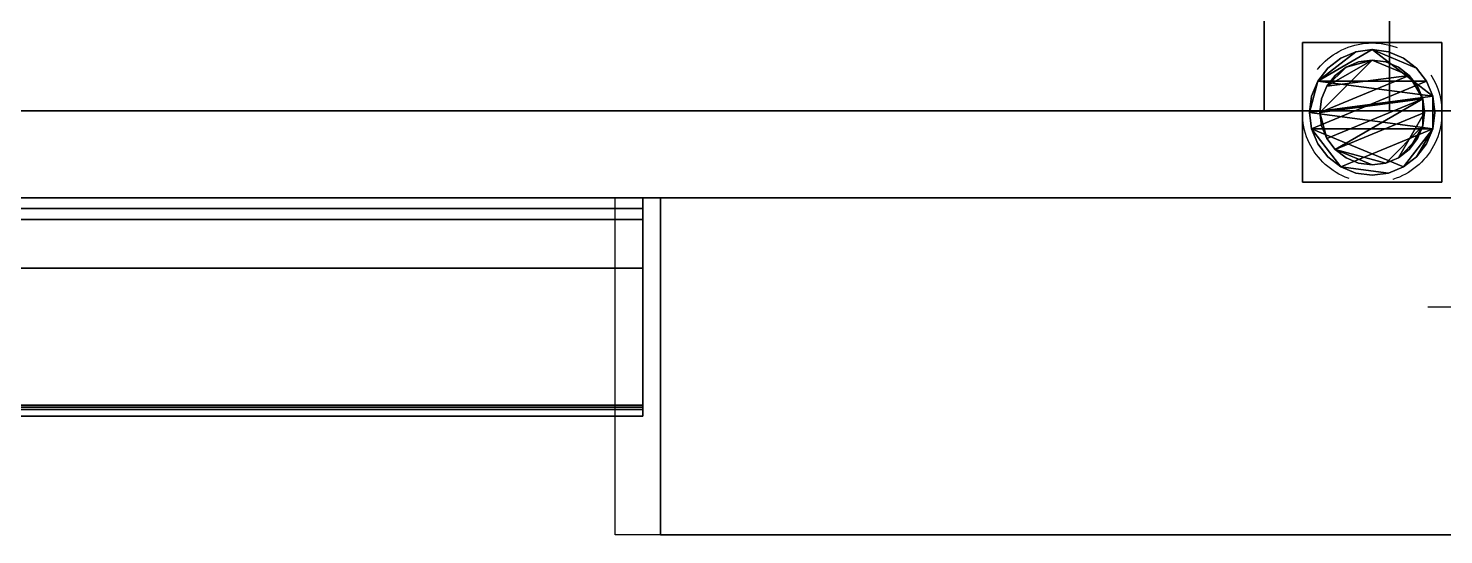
# Model space of a CAD drawing. Header units: millimetres. Extents: x -75 to 3610, y -1375 to 0.
# Drawn here: x 1448.8 to 1854.5, y -879 to -733.9 of the extents above; entities that cross this region are included whole.
import ezdxf

# ---------------------------------------------------------------- set-up
doc = ezdxf.new("R2010")
doc.units = ezdxf.units.MM
doc.linetypes.add('NASCOSTA', pattern=[0.381, 0.254, -0.127])
for name, color, linetype in [('IQ_200_2D', 1, 'Continuous'), ('IQ_200_3D', 1, 'Continuous'), ('IQ_204_2D', 7, 'Continuous'), ('IQ_204_3D', 7, 'Continuous')]:
    doc.layers.add(name, color=color, linetype=linetype)
doc.layers.add('IQ_INS_3D', color=3, linetype='Continuous', lineweight=25, plot=False)

msp = doc.modelspace()

# ---------------------------------------------------------------- linework, layer by layer
at = {"layer": 'IQ_200_2D'}
msp.add_lwpolyline([(80, -50), (3310, -50), (3310, -845), (2103, -845), (2103, -879), (1617, -879), (1617, -845), (80, -845), (80, -50)], dxfattribs=at)
at = {"layer": 'IQ_200_3D'}
for points in [[(3305, -50, 1785), (970, -50, 1785), (970, -782.5, 1785), (3305, -782.5, 1785)], [(3305, -757.5, 1443), (85, -757.5, 1443), (85, -117.5, 1443), (3305, -117.5, 1443)], [(3305, -117.5, 708), (85, -117.5, 708), (85, -757.5, 708), (3305, -757.5, 708)], [(3305, -782.5, 150), (85, -782.5, 150), (85, -117.5, 150), (3305, -117.5, 150)], [(3305, -757.5, 708), (85, -757.5, 708), (85, -757.5, 1443), (3305, -757.5, 1443)], [(3305, -782.5, 1785), (85, -782.5, 1785), (85, -782.5, 150), (3305, -782.5, 150)], [(1625, -782.5, 758.13), (975, -782.5, 758.13), (975, -841.85, 774.03), (1625, -841.85, 774.03)], [(1625, -842.5, 188), (975, -842.5, 188), (975, -782.5, 188), (1625, -782.5, 188)], [(1630, -782.5, 1785), (1630, -782.5, 150), (1630, -879, 150), (1630, -879, 1785)], [(2090, -879, 150), (1630, -879, 150), (1630, -782.5, 150), (2090, -782.5, 150)], [(1630, -782.5, 1785), (1630, -879, 1785), (2090, -879, 1785), (2090, -782.5, 1785)], [(1625, -785.5, 1493), (975, -785.5, 1493), (975, -802.58, 1493), (1625, -802.58, 1493)], [(1625, -785.5, 763.62), (975, -785.5, 763.62), (975, -785.5, 1493), (1625, -785.5, 1493)], [(1625, -843.15, 775.81), (975, -843.15, 775.81), (975, -788.65, 761.21), (1625, -788.65, 761.21)], [(1625, -802.58, 1493), (975, -802.58, 1493), (975, -845, 1463.41), (1625, -845, 1463.41)], [(1625, -845, 771.62), (975, -845, 771.62), (975, -845, 190.5), (1625, -845, 190.5)], [(1625, -845, 1463.41), (975, -845, 1463.41), (975, -845, 778.22), (1625, -845, 778.22)], [(1630, -879, 1785), (1630, -879, 150), (2090, -879, 150), (2090, -879, 1785)]]:
    msp.add_3dface(points, dxfattribs=at)
for points, invisible_edges in [([(1625, -842.5, 188), (1625, -782.5, 188), (1625, -845, 190.5), (1625, -844.91, 189.85)], 10), ([(1625, -782.5, 188), (1625, -782.5, 758.13), (1625, -845, 190.5)], 14), ([(1625, -782.5, 758.13), (1625, -841.85, 774.03), (1625, -845, 771.62), (1625, -845, 190.5)], 10), ([(1625, -785.57, 763.05), (975, -785.57, 763.05), (975, -785.5, 763.62), (1625, -785.5, 763.62)], 1), ([(1625, -785.76, 762.52), (975, -785.76, 762.52), (975, -785.57, 763.05), (1625, -785.57, 763.05)], 5), ([(1625, -786.07, 762.04), (975, -786.07, 762.04), (975, -785.76, 762.52), (1625, -785.76, 762.52)], 5), ([(975, -786.07, 762.04), (1625, -786.07, 762.04), (1625, -786.48, 761.64), (975, -786.48, 761.64)], 5), ([(1625, -786.97, 761.34), (975, -786.97, 761.34), (975, -786.48, 761.64), (1625, -786.48, 761.64)], 5), ([(1625, -787.51, 761.17), (975, -787.51, 761.17), (975, -786.97, 761.34), (1625, -786.97, 761.34)], 5), ([(1625, -785.5, 1493), (1625, -802.58, 1493), (1625, -845, 1463.41), (1625, -785.5, 763.62)], 4), ([(1625, -785.5, 763.62), (1625, -788.08, 761.12), (1625, -786.48, 761.64), (1625, -785.57, 763.05)], 7), ([(1625, -785.5, 763.62), (1625, -845, 1463.41), (1625, -845, 778.22), (1625, -843.15, 775.81)], 13), ([(1625, -788.65, 761.21), (1625, -788.08, 761.12), (1625, -785.5, 763.62), (1625, -843.15, 775.81)], 6), ([(1625, -785.76, 762.52), (1625, -785.57, 763.05), (1625, -786.48, 761.64), (1625, -786.07, 762.04)], 2), ([(1625, -786.97, 761.34), (1625, -786.48, 761.64), (1625, -788.08, 761.12), (1625, -787.51, 761.17)], 2), ([(1625, -788.08, 761.12), (975, -788.08, 761.12), (975, -787.51, 761.17), (1625, -787.51, 761.17)], 5), ([(1625, -788.65, 761.21), (975, -788.65, 761.21), (975, -788.08, 761.12), (1625, -788.08, 761.12)], 4), ([(1625, -841.85, 774.03), (975, -841.85, 774.03), (975, -842.5, 774.12), (1625, -842.5, 774.12)], 4), ([(1625, -843.15, 188.09), (975, -843.15, 188.09), (975, -842.5, 188), (1625, -842.5, 188)], 1), ([(1625, -842.5, 774.12), (975, -842.5, 774.12), (975, -843.15, 774.03), (1625, -843.15, 774.03)], 5), ([(1625, -843.75, 188.33), (975, -843.75, 188.33), (975, -843.15, 188.09), (1625, -843.15, 188.09)], 5), ([(1625, -843.15, 774.03), (975, -843.15, 774.03), (975, -843.75, 773.79), (1625, -843.75, 773.79)], 5), ([(1625, -843.75, 776.06), (975, -843.75, 776.06), (975, -843.15, 775.81), (1625, -843.15, 775.81)], 1), ([(975, -843.75, 188.33), (1625, -843.75, 188.33), (1625, -844.27, 188.73), (975, -844.27, 188.73)], 5), ([(1625, -843.75, 773.79), (975, -843.75, 773.79), (975, -844.27, 773.39), (1625, -844.27, 773.39)], 5), ([(1625, -844.27, 776.46), (975, -844.27, 776.46), (975, -843.75, 776.06), (1625, -843.75, 776.06)], 5), ([(1625, -841.85, 774.03), (1625, -842.5, 774.12), (1625, -843.15, 774.03), (1625, -843.75, 773.79)], 8), ([(1625, -843.75, 773.79), (1625, -844.27, 773.39), (1625, -845, 771.62), (1625, -841.85, 774.03)], 14), ([(1625, -842.5, 188), (1625, -844.91, 189.85), (1625, -844.67, 189.25), (1625, -844.27, 188.73)], 9), ([(1625, -843.15, 188.09), (1625, -842.5, 188), (1625, -844.27, 188.73), (1625, -843.75, 188.33)], 2), ([(1625, -845, 778.22), (1625, -843.75, 776.06), (1625, -843.15, 775.81)], 13), ([(1625, -843.75, 776.06), (1625, -845, 778.22), (1625, -844.91, 777.58), (1625, -844.27, 776.46)], 5), ([(1625, -844.67, 189.25), (975, -844.67, 189.25), (975, -844.27, 188.73), (1625, -844.27, 188.73)], 5), ([(1625, -844.27, 773.39), (975, -844.27, 773.39), (975, -844.67, 772.87), (1625, -844.67, 772.87)], 5), ([(1625, -844.67, 776.97), (975, -844.67, 776.97), (975, -844.27, 776.46), (1625, -844.27, 776.46)], 5), ([(1625, -844.91, 189.85), (975, -844.91, 189.85), (975, -844.67, 189.25), (1625, -844.67, 189.25)], 5), ([(1625, -844.67, 772.87), (975, -844.67, 772.87), (975, -844.91, 772.27), (1625, -844.91, 772.27)], 5), ([(1625, -844.91, 777.58), (975, -844.91, 777.58), (975, -844.67, 776.97), (1625, -844.67, 776.97)], 5), ([(1625, -845, 190.5), (975, -845, 190.5), (975, -844.91, 189.85), (1625, -844.91, 189.85)], 4), ([(1625, -844.91, 772.27), (975, -844.91, 772.27), (975, -845, 771.62), (1625, -845, 771.62)], 1), ([(1625, -845, 778.22), (975, -845, 778.22), (975, -844.91, 777.58), (1625, -844.91, 777.58)], 4), ([(1625, -844.67, 772.87), (1625, -844.91, 772.27), (1625, -845, 771.62), (1625, -844.27, 773.39)], 4), ([(1625, -844.67, 776.97), (1625, -844.27, 776.46), (1625, -844.91, 777.58)], 2)]:
    msp.add_3dface(points, dxfattribs=dict(at, invisible_edges=invisible_edges))
at = {"layer": 'IQ_204_2D'}
for p, q in [((80, -782.5), (3310, -782.5)), ((1617, -845), (1617, -782.5)), ((1617, -782.5), (2103, -782.5))]:
    msp.add_line(p, q, dxfattribs=at)
at = {"layer": 'IQ_INS_3D'}
msp.add_line((1849.96, -813.75), (1870.03, -813.75), dxfattribs=at)
at = {"layer": 'IQ_INS_3D', "linetype": 'NASCOSTA', "ltscale": 100}
msp.add_circle((1834, -758.08), 20, dxfattribs=at)

# ---------------------------------------------------------------- meshes
at = {"layer": 'IQ_204_3D'}
mesh = msp.add_polyface(dxfattribs=at)
corners = [(1803, -757.5, 956.99), (1803, -709.44, 929.24), (1803, -709.44, 927.94), (1803, -711.74, 928.38), (1803, -714.08, 928.27), (1803, -716.33, 927.62), (1803, -718.36, 926.46), (1803, -720.07, 924.87), (1803, -721.37, 922.92), (1803, -722.17, 920.72), (1803, -722.44, 918.4), (1803, -722.17, 916.08), (1803, -721.37, 913.88), (1803, -720.07, 911.93), (1803, -718.36, 910.34), (1803, -716.33, 909.18), (1803, -714.08, 908.53), (1803, -711.74, 908.42), (1803, -709.44, 908.86), (1803, -709.44, 907.55), (1803, -757.5, 879.81), (1803, -137.5, 956.99), (1803, -117.5, 956.99), (1803, -117.5, 879.81), (1803, -137.5, 879.81), (1803, -185.56, 907.55), (1803, -185.56, 908.86), (1803, -183.26, 908.42), (1803, -180.92, 908.53), (1803, -178.67, 909.18), (1803, -176.64, 910.34), (1803, -174.93, 911.93), (1803, -173.63, 913.88), (1803, -172.83, 916.08), (1803, -172.56, 918.4), (1803, -172.83, 920.72), (1803, -173.63, 922.92), (1803, -174.93, 924.87), (1803, -176.64, 926.46), (1803, -178.67, 927.62), (1803, -180.92, 928.27), (1803, -183.26, 928.38), (1803, -185.56, 927.94), (1803, -185.56, 929.24)]
mesh.append_faces([[corners[k] for k in face] for face in [(3, 1, 2), (43, 41, 42), (24, 21, 22, 23)]], dxfattribs={"vtx0": -1})
mesh.append_faces([[corners[k] for k in face] for face in [(7, 0, 6), (9, 0, 8), (39, 21, 38), (32, 24, 31), (31, 24, 30)]], dxfattribs={"vtx0": -1, "vtx1": -1})
mesh.append_faces([[corners[k] for k in face] for face in [(0, 7, 8), (4, 0, 1, 3), (20, 11, 12), (25, 27, 28, 24), (24, 33, 34)]], dxfattribs={"vtx0": -1, "vtx2": -1})
mesh.append_faces([[corners[k] for k in face] for face in [(26, 27, 25)]], dxfattribs={"vtx1": -1})
mesh.append_faces([[corners[k] for k in face] for face in [(5, 6, 0), (4, 5, 0), (9, 10, 0), (13, 14, 20), (12, 13, 20), (15, 16, 20), (14, 15, 20), (39, 40, 21), (37, 38, 21), (36, 37, 21), (32, 33, 24), (35, 36, 21), (29, 30, 24), (28, 29, 24)]], dxfattribs={"vtx1": -1, "vtx2": -1})
mesh.append_faces([[corners[k] for k in face] for face in [(34, 35, 21, 24)]], dxfattribs={"vtx1": -1, "vtx2": -1, "vtx3": -1})
mesh.append_faces([[corners[k] for k in face] for face in [(10, 11, 20, 0), (16, 17, 19, 20), (40, 41, 43, 21)]], dxfattribs={"vtx1": -1, "vtx3": -1})
mesh.append_faces([[corners[k] for k in face] for face in [(17, 18, 19)]], dxfattribs={"vtx2": -1})
mesh = msp.add_polyface(dxfattribs=at)
corners = [(1839, -757.5, 956.99), (1839, -757.5, 879.81), (1839, -709.44, 907.55), (1839, -709.44, 908.86), (1839, -707.15, 909.92), (1839, -705.2, 911.51), (1839, -703.7, 913.55), (1839, -702.76, 915.89), (1839, -702.44, 918.4), (1839, -702.76, 920.91), (1839, -703.7, 923.25), (1839, -705.2, 925.29), (1839, -707.15, 926.88), (1839, -709.44, 927.94), (1839, -709.44, 929.24), (1839, -137.5, 956.99), (1839, -185.56, 929.24), (1839, -185.56, 927.94), (1839, -187.85, 926.88), (1839, -189.81, 925.29), (1839, -191.3, 923.25), (1839, -192.24, 920.91), (1839, -192.56, 918.4), (1839, -192.24, 915.89), (1839, -191.3, 913.55), (1839, -189.81, 911.51), (1839, -187.85, 909.92), (1839, -185.56, 908.86), (1839, -185.56, 907.55), (1839, -137.5, 879.81), (1839, -117.5, 879.81), (1839, -117.5, 956.99)]
mesh.append_faces([[corners[k] for k in face] for face in [(18, 26, 17)]], dxfattribs={"vtx0": -1, "vtx1": -1})
mesh.append_faces([[corners[k] for k in face] for face in [(27, 15, 17, 26)]], dxfattribs={"vtx0": -1, "vtx1": -1, "vtx2": -1})
mesh.append_faces([[corners[k] for k in face] for face in [(13, 3, 4, 12)]], dxfattribs={"vtx0": -1, "vtx2": -1})
mesh.append_faces([[corners[k] for k in face] for face in [(16, 17, 15)]], dxfattribs={"vtx1": -1})
mesh.append_faces([[corners[k] for k in face] for face in [(4, 5, 12), (23, 24, 20)]], dxfattribs={"vtx1": -1, "vtx2": -1})
mesh.append_faces([[corners[k] for k in face] for face in [(6, 7, 10, 11), (5, 6, 11, 12), (25, 26, 18, 19), (24, 25, 19, 20)]], dxfattribs={"vtx1": -1, "vtx3": -1})
mesh.append_faces([[corners[k] for k in face] for face in [(1, 2, 3, 0), (21, 22, 23, 20)]], dxfattribs={"vtx2": -1})
mesh.append_faces([[corners[k] for k in face] for face in [(13, 14, 0, 3), (27, 28, 29, 15)]], dxfattribs={"vtx2": -1, "vtx3": -1})
mesh.append_faces([[corners[k] for k in face] for face in [(7, 8, 9, 10), (29, 30, 31, 15)]], dxfattribs={"vtx3": -1})
mesh = msp.add_polyface(dxfattribs=at)
corners = [(1803, -757.5, 956.99), (1839, -757.5, 956.99), (1839, -709.44, 929.24), (1803, -709.44, 929.24)]
mesh.append_faces([[corners[k] for k in face] for face in [(0, 1, 2, 3)]])
mesh = msp.add_polyface(dxfattribs=at)
corners = [(1803, -709.44, 907.55), (1839, -709.44, 907.55), (1839, -757.5, 879.81), (1803, -757.5, 879.81)]
mesh.append_faces([[corners[k] for k in face] for face in [(0, 1, 2, 3)]])
mesh = msp.add_polyface(dxfattribs=at)
corners = [(1854, -778, 60), (1814, -778, 60), (1814, -738, 60), (1854, -738, 60)]
mesh.append_faces([[corners[k] for k in face] for face in [(0, 1, 2, 3)]])
mesh = msp.add_polyface(dxfattribs=at)
corners = [(1854, -738, 150), (1854, -738, 60), (1814, -738, 60), (1814, -738, 150)]
mesh.append_faces([[corners[k] for k in face] for face in [(0, 1, 2, 3)]])
mesh = msp.add_polyface(dxfattribs=at)
corners = [(1814, -738, 150), (1814, -738, 60), (1814, -778, 60), (1814, -778, 150)]
mesh.append_faces([[corners[k] for k in face] for face in [(0, 1, 2, 3)]])
mesh = msp.add_polyface(dxfattribs=at)
corners = [(1854, -778, 150), (1854, -778, 60), (1854, -738, 60), (1854, -738, 150)]
mesh.append_faces([[corners[k] for k in face] for face in [(0, 1, 2, 3)]])
mesh = msp.add_polyface(dxfattribs=at)
corners = [(1816, -758, 5), (1816.61, -762.66, 5), (1818.41, -767, 5), (1821.27, -770.73, 5), (1825, -773.59, 5), (1829.34, -775.39, 5), (1834, -776, 5), (1838.66, -775.39, 5), (1843, -773.59, 5), (1846.72, -770.73, 5), (1849.58, -767, 5), (1851.38, -762.66, 5), (1852, -758, 5), (1851.38, -753.34, 5), (1849.58, -749, 5), (1846.72, -745.27, 5), (1843, -742.41, 5), (1838.66, -740.61, 5), (1834, -740, 5), (1829.34, -740.61, 5), (1825, -742.41, 5), (1821.27, -745.27, 5), (1818.41, -749, 5), (1816.61, -753.34, 5)]
mesh.append_faces([[corners[k] for k in face] for face in [(11, 8, 9, 10)]], dxfattribs={"vtx0": -1})
mesh.append_faces([[corners[k] for k in face] for face in [(4, 7, 8, 11), (11, 0, 1, 4), (13, 18, 19, 22)]], dxfattribs={"vtx0": -1, "vtx2": -1, "vtx3": -1})
mesh.append_faces([[corners[k] for k in face] for face in [(0, 11, 12, 13)]], dxfattribs={"vtx0": -1, "vtx3": -1})
mesh.append_faces([[corners[k] for k in face] for face in [(2, 3, 4, 1), (16, 17, 18, 15)]], dxfattribs={"vtx2": -1})
mesh.append_faces([[corners[k] for k in face] for face in [(13, 14, 15, 18), (22, 23, 0, 13)]], dxfattribs={"vtx2": -1, "vtx3": -1})
mesh.append_faces([[corners[k] for k in face] for face in [(4, 5, 6, 7), (19, 20, 21, 22)]], dxfattribs={"vtx3": -1})
mesh = msp.add_polyface(dxfattribs=at)
corners = [(1816, -758), (1816.61, -753.34), (1818.41, -749), (1821.27, -745.27), (1825, -742.41), (1829.34, -740.61), (1834, -740), (1838.66, -740.61), (1843, -742.41), (1846.72, -745.27), (1849.58, -749), (1851.38, -753.34), (1852, -758), (1851.38, -762.66), (1849.58, -767), (1846.72, -770.73), (1843, -773.59), (1838.66, -775.39), (1834, -776), (1829.34, -775.39), (1825, -773.59), (1821.27, -770.73), (1818.41, -767), (1816.61, -762.66)]
mesh.append_faces([[corners[k] for k in face] for face in [(2, 0, 1), (15, 13, 14), (13, 11, 12)]], dxfattribs={"vtx0": -1})
mesh.append_faces([[corners[k] for k in face] for face in [(16, 23, 13, 15)]], dxfattribs={"vtx0": -1, "vtx1": -1, "vtx2": -1})
mesh.append_faces([[corners[k] for k in face] for face in [(2, 10, 23, 0)]], dxfattribs={"vtx0": -1, "vtx1": -1, "vtx3": -1})
mesh.append_faces([[corners[k] for k in face] for face in [(2, 5, 6)]], dxfattribs={"vtx0": -1, "vtx2": -1})
mesh.append_faces([[corners[k] for k in face] for face in [(23, 10, 11, 13), (23, 16, 17, 20)]], dxfattribs={"vtx0": -1, "vtx2": -1, "vtx3": -1})
mesh.append_faces([[corners[k] for k in face] for face in [(9, 10, 2, 6)]], dxfattribs={"vtx1": -1, "vtx2": -1, "vtx3": -1})
mesh.append_faces([[corners[k] for k in face] for face in [(3, 4, 5, 2), (18, 19, 20, 17)]], dxfattribs={"vtx2": -1})
mesh.append_faces([[corners[k] for k in face] for face in [(6, 7, 8, 9), (20, 21, 22, 23)]], dxfattribs={"vtx3": -1})
mesh = msp.add_polyface(dxfattribs=at)
corners = [(1816, -758, 5), (1816.61, -753.34, 5), (1818.41, -749, 5), (1821.27, -745.27, 5), (1825, -742.41, 5), (1829.34, -740.61, 5), (1834, -740, 5), (1838.66, -740.61, 5), (1843, -742.41, 5), (1846.72, -745.27, 5), (1849.58, -749, 5), (1851.38, -753.34, 5), (1852, -758, 5), (1852, -758), (1851.38, -753.34), (1849.58, -749), (1846.72, -745.27), (1843, -742.41), (1838.66, -740.61), (1834, -740), (1829.34, -740.61), (1825, -742.41), (1821.27, -745.27), (1818.41, -749), (1816.61, -753.34), (1816, -758)]
mesh.append_faces([[corners[k] for k in face] for face in [(13, 14, 11, 12), (0, 1, 24, 25)]], dxfattribs={"vtx1": -1})
mesh.append_faces([[corners[k] for k in face] for face in [(14, 15, 10, 11), (16, 17, 8, 9), (15, 16, 9, 10), (17, 18, 7, 8), (6, 7, 18, 19), (19, 20, 5, 6), (20, 21, 4, 5), (22, 23, 2, 3), (21, 22, 3, 4), (23, 24, 1, 2)]], dxfattribs={"vtx1": -1, "vtx3": -1})
mesh = msp.add_polyface(dxfattribs=at)
corners = [(1819, -758, 60), (1819.51, -761.88, 60), (1821.01, -765.5, 60), (1823.39, -768.61, 60), (1826.5, -770.99, 60), (1830.11, -772.49, 60), (1834, -773, 60), (1837.88, -772.49, 60), (1841.5, -770.99, 60), (1844.6, -768.61, 60), (1846.99, -765.5, 60), (1848.49, -761.88, 60), (1849, -758, 60), (1848.49, -754.12, 60), (1846.99, -750.5, 60), (1844.6, -747.39, 60), (1841.5, -745.01, 60), (1837.88, -743.51, 60), (1834, -743, 60), (1830.11, -743.51, 60), (1826.5, -745.01, 60), (1823.39, -747.39, 60), (1821.01, -750.5, 60), (1819.51, -754.12, 60)]
mesh.append_faces([[corners[k] for k in face] for face in [(10, 8, 9), (22, 20, 21)]], dxfattribs={"vtx0": -1})
mesh.append_faces([[corners[k] for k in face] for face in [(7, 3, 6)]], dxfattribs={"vtx0": -1, "vtx1": -1})
mesh.append_faces([[corners[k] for k in face] for face in [(22, 15, 18, 20)]], dxfattribs={"vtx0": -1, "vtx1": -1, "vtx2": -1, "vtx3": -1})
mesh.append_faces([[corners[k] for k in face] for face in [(13, 2, 3, 12)]], dxfattribs={"vtx0": -1, "vtx2": -1})
mesh.append_faces([[corners[k] for k in face] for face in [(3, 7, 8, 12)]], dxfattribs={"vtx0": -1, "vtx2": -1, "vtx3": -1})
mesh.append_faces([[corners[k] for k in face] for face in [(17, 18, 15, 16), (19, 20, 18)]], dxfattribs={"vtx1": -1})
mesh.append_faces([[corners[k] for k in face] for face in [(11, 12, 8, 10)]], dxfattribs={"vtx1": -1, "vtx2": -1})
mesh.append_faces([[corners[k] for k in face] for face in [(4, 5, 6, 3)]], dxfattribs={"vtx2": -1})
mesh.append_faces([[corners[k] for k in face] for face in [(0, 1, 2, 13), (13, 14, 15, 0), (22, 23, 0, 15)]], dxfattribs={"vtx2": -1, "vtx3": -1})
mesh = msp.add_polyface(dxfattribs=at)
corners = [(1819, -758, 5), (1819.51, -754.12, 5), (1821.01, -750.5, 5), (1823.39, -747.39, 5), (1826.5, -745.01, 5), (1830.11, -743.51, 5), (1834, -743, 5), (1837.88, -743.51, 5), (1841.5, -745.01, 5), (1844.6, -747.39, 5), (1846.99, -750.5, 5), (1848.49, -754.12, 5), (1849, -758, 5), (1848.49, -761.88, 5), (1846.99, -765.5, 5), (1844.6, -768.61, 5), (1841.5, -770.99, 5), (1837.88, -772.49, 5), (1834, -773, 5), (1830.11, -772.49, 5), (1826.5, -770.99, 5), (1823.39, -768.61, 5), (1821.01, -765.5, 5), (1819.51, -761.88, 5)]
mesh.append_faces([[corners[k] for k in face] for face in [(9, 6, 7, 8), (4, 2, 3), (15, 13, 14)]], dxfattribs={"vtx0": -1})
mesh.append_faces([[corners[k] for k in face] for face in [(18, 21, 17)]], dxfattribs={"vtx0": -1, "vtx1": -1})
mesh.append_faces([[corners[k] for k in face] for face in [(22, 0, 11, 21)]], dxfattribs={"vtx0": -1, "vtx1": -1, "vtx2": -1})
mesh.append_faces([[corners[k] for k in face] for face in [(0, 6, 9, 11), (21, 11, 13, 17)]], dxfattribs={"vtx0": -1, "vtx1": -1, "vtx2": -1, "vtx3": -1})
mesh.append_faces([[corners[k] for k in face] for face in [(23, 0, 22), (12, 13, 11)]], dxfattribs={"vtx1": -1})
mesh.append_faces([[corners[k] for k in face] for face in [(16, 17, 13, 15)]], dxfattribs={"vtx1": -1, "vtx2": -1})
mesh.append_faces([[corners[k] for k in face] for face in [(9, 10, 11)]], dxfattribs={"vtx2": -1})
mesh.append_faces([[corners[k] for k in face] for face in [(4, 5, 6, 2), (0, 1, 2, 6)]], dxfattribs={"vtx2": -1, "vtx3": -1})
mesh.append_faces([[corners[k] for k in face] for face in [(18, 19, 20, 21)]], dxfattribs={"vtx3": -1})
mesh = msp.add_polyface(dxfattribs=at)
corners = [(1819, -758, 60), (1819.51, -754.12, 60), (1821.01, -750.5, 60), (1823.39, -747.39, 60), (1826.5, -745.01, 60), (1830.11, -743.51, 60), (1834, -743, 60), (1837.88, -743.51, 60), (1841.5, -745.01, 60), (1844.6, -747.39, 60), (1846.99, -750.5, 60), (1848.49, -754.12, 60), (1849, -758, 60), (1849, -758, 5), (1848.49, -754.12, 5), (1846.99, -750.5, 5), (1844.6, -747.39, 5), (1841.5, -745.01, 5), (1837.88, -743.51, 5), (1834, -743, 5), (1830.11, -743.51, 5), (1826.5, -745.01, 5), (1823.39, -747.39, 5), (1821.01, -750.5, 5), (1819.51, -754.12, 5), (1819, -758, 5)]
mesh.append_faces([[corners[k] for k in face] for face in [(1, 24, 25, 0)]], dxfattribs={"vtx0": -1})
mesh.append_faces([[corners[k] for k in face] for face in [(8, 17, 18, 7), (7, 18, 19, 6), (16, 9, 10, 15), (9, 16, 17, 8), (5, 20, 21, 4), (4, 21, 22, 3), (2, 23, 24, 1), (3, 22, 23, 2), (20, 5, 6, 19)]], dxfattribs={"vtx0": -1, "vtx2": -1})
mesh.append_faces([[corners[k] for k in face] for face in [(13, 14, 11, 12)]], dxfattribs={"vtx1": -1})
mesh.append_faces([[corners[k] for k in face] for face in [(14, 15, 10, 11)]], dxfattribs={"vtx1": -1, "vtx3": -1})
mesh = msp.add_polyface(dxfattribs=at)
corners = [(1852, -758, 5), (1851.38, -762.66, 5), (1849.58, -767, 5), (1846.72, -770.73, 5), (1843, -773.59, 5), (1838.66, -775.39, 5), (1834, -776, 5), (1829.34, -775.39, 5), (1825, -773.59, 5), (1821.27, -770.73, 5), (1818.41, -767, 5), (1816.61, -762.66, 5), (1816, -758, 5), (1816, -758), (1816.61, -762.66), (1818.41, -767), (1821.27, -770.73), (1825, -773.59), (1829.34, -775.39), (1834, -776), (1838.66, -775.39), (1843, -773.59), (1846.72, -770.73), (1849.58, -767), (1851.38, -762.66), (1852, -758)]
mesh.append_faces([[corners[k] for k in face] for face in [(13, 14, 11, 12), (0, 1, 24, 25)]], dxfattribs={"vtx1": -1})
mesh.append_faces([[corners[k] for k in face] for face in [(14, 15, 10, 11), (16, 17, 8, 9), (15, 16, 9, 10), (17, 18, 7, 8), (6, 7, 18, 19), (19, 20, 5, 6), (20, 21, 4, 5), (22, 23, 2, 3), (21, 22, 3, 4), (23, 24, 1, 2)]], dxfattribs={"vtx1": -1, "vtx3": -1})
mesh = msp.add_polyface(dxfattribs=at)
corners = [(1849, -758, 60), (1848.49, -761.88, 60), (1846.99, -765.5, 60), (1844.6, -768.61, 60), (1841.5, -770.99, 60), (1837.88, -772.49, 60), (1834, -773, 60), (1830.11, -772.49, 60), (1826.5, -770.99, 60), (1823.39, -768.61, 60), (1821.01, -765.5, 60), (1819.51, -761.88, 60), (1819, -758, 60), (1819, -758, 5), (1819.51, -761.88, 5), (1821.01, -765.5, 5), (1823.39, -768.61, 5), (1826.5, -770.99, 5), (1830.11, -772.49, 5), (1834, -773, 5), (1837.88, -772.49, 5), (1841.5, -770.99, 5), (1844.6, -768.61, 5), (1846.99, -765.5, 5), (1848.49, -761.88, 5), (1849, -758, 5)]
mesh.append_faces([[corners[k] for k in face] for face in [(1, 24, 25, 0)]], dxfattribs={"vtx0": -1})
mesh.append_faces([[corners[k] for k in face] for face in [(11, 14, 15, 10), (10, 15, 16, 9), (8, 17, 18, 7), (9, 16, 17, 8), (7, 18, 19, 6), (5, 20, 21, 4), (4, 21, 22, 3), (2, 23, 24, 1), (3, 22, 23, 2), (20, 5, 6, 19)]], dxfattribs={"vtx0": -1, "vtx2": -1})
mesh.append_faces([[corners[k] for k in face] for face in [(12, 13, 14, 11)]], dxfattribs={"vtx2": -1})
mesh = msp.add_polyface(dxfattribs=at)
corners = [(1814, -778, 150), (1814, -778, 60), (1854, -778, 60), (1854, -778, 150)]
mesh.append_faces([[corners[k] for k in face] for face in [(0, 1, 2, 3)]])

doc.saveas('drawing.dxf')
